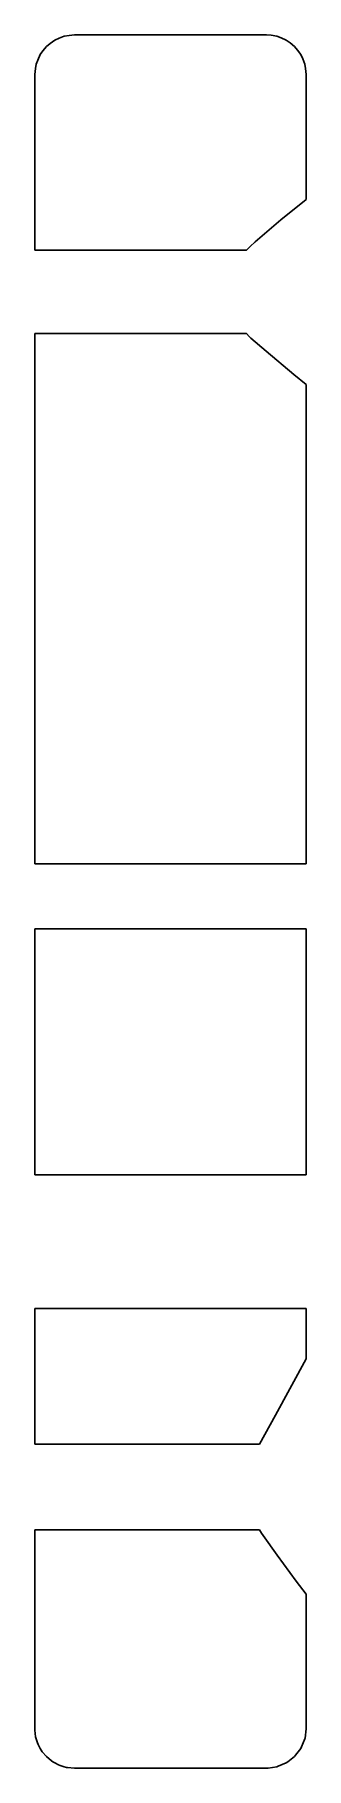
# Model space of a CAD drawing. Header units: metres. Extents: x 2.4 to 16, y -16 to 71.
import ezdxf

# ---------------------------------------------------------------- set-up
doc = ezdxf.new("R2010")
doc.units = ezdxf.units.M

msp = doc.modelspace()

# ---------------------------------------------------------------- linework, layer by layer
for p, q in [((2.986, 70.365), (3.175, 70.51)), ((3.175, 70.51), (3.4, 70.683)), ((3.4, 70.683), (3.626, 70.777)), ((3.626, 70.777), (3.882, 70.883)), ((3.882, 70.883), (4.129, 70.915)), ((4.129, 70.915), (4.4, 70.951)), ((4.4, 70.951), (8.993, 70.951)), ((8.993, 70.951), (14, 70.951)), ((14, 70.951), (14.248, 70.918)), ((14.248, 70.918), (14.518, 70.883)), ((14.518, 70.883), (14.747, 70.788)), ((14.747, 70.788), (15, 70.683)), ((15, 70.683), (15.194, 70.534)), ((15.194, 70.534), (15.414, 70.365)), ((2.468, 69.468), (2.552, 69.672)), ((2.552, 69.672), (2.668, 69.951)), ((2.668, 69.951), (2.808, 70.134)), ((2.808, 70.134), (2.986, 70.365)), ((15.414, 70.365), (15.56, 70.176)), ((15.56, 70.176), (15.732, 69.951)), ((15.732, 69.951), (15.82, 69.738)), ((15.82, 69.738), (15.932, 69.468)), ((2.4, 68.947), (2.439, 69.25)), ((2.4, 66.061), (2.4, 68.947)), ((2.439, 69.25), (2.468, 69.468)), ((15.932, 69.468), (15.961, 69.25)), ((15.961, 69.25), (16, 68.947)), ((16, 68.947), (16, 65.162)), ((16, 68.947), (16, 68.947)), ((2.4, 64.688), (2.4, 66.061)), ((2.4, 62.394), (2.4, 64.688)), ((16, 65.162), (16, 62.682)), ((16, 62.682), (14.733, 61.66)), ((2.4, 61.668), (2.4, 62.394)), ((2.4, 61.298), (2.4, 61.668)), ((2.4, 60.34), (2.4, 61.298)), ((14.733, 61.66), (13.447, 60.562)), ((2.4, 60.304), (2.4, 60.34)), ((2.4, 60.279), (2.4, 60.304)), ((2.4, 60.149), (2.4, 60.279)), ((4.212, 60.149), (2.4, 60.149)), ((13, 60.149), (4.212, 60.149)), ((13.182, 60.329), (13, 60.149)), ((13.447, 60.562), (13.182, 60.329)), ((2.4, 55.888), (2.4, 55.955)), ((2.4, 55.955), (11.188, 55.955)), ((2.4, 50.537), (2.4, 55.888)), ((11.188, 55.955), (13, 55.955)), ((13, 55.955), (13.136, 55.821)), ((13.136, 55.821), (13.228, 55.732)), ((13.228, 55.732), (13.989, 55.085)), ((13.989, 55.085), (15.38, 53.904)), ((15.38, 53.904), (16, 53.413)), ((16, 53.413), (16, 47.204)), ((2.4, 45.108), (2.4, 50.537)), ((16, 47.204), (16, 45.533)), ((16, 47.204), (16, 47.204)), ((16, 45.533), (16, 45.353)), ((16, 45.353), (16, 44.945)), ((2.4, 44.945), (2.4, 45.108)), ((2.4, 40.319), (2.4, 44.945)), ((16, 44.945), (16, 43.871)), ((16, 43.871), (16, 36.285)), ((2.4, 36.285), (2.4, 40.319)), ((2.4, 35.678), (2.4, 36.285)), ((2.4, 34.768), (2.4, 35.678)), ((16, 36.285), (16, 34.768)), ((2.4, 31.762), (2.4, 34.768)), ((16, 34.768), (16, 29.357)), ((2.4, 29.357), (2.4, 31.762)), ((7.503, 29.357), (2.4, 29.357)), ((16, 29.357), (7.503, 29.357)), ((2.4, 23.156), (2.4, 26.107)), ((2.4, 26.107), (10.897, 26.107)), ((10.897, 26.107), (16, 26.107)), ((16, 26.107), (16, 20.696)), ((16, 26.107), (16, 26.107)), ((2.4, 20.696), (2.4, 23.156)), ((2.4, 18.704), (2.4, 20.696)), ((16, 20.696), (16, 15.715)), ((2.4, 15.715), (2.4, 18.704)), ((2.4, 14.634), (2.4, 15.715)), ((16, 15.715), (16, 13.768)), ((2.4, 13.768), (2.4, 14.634)), ((12.943, 13.768), (2.4, 13.768)), ((16, 13.768), (12.943, 13.768)), ((2.4, 5.756), (2.4, 7.055)), ((2.4, 7.055), (5.457, 7.055)), ((5.457, 7.055), (16, 7.055)), ((16, 7.055), (16, 5.336)), ((2.4, 2.584), (2.4, 5.756)), ((16, 5.336), (16, 4.546)), ((16, 5.336), (16, 5.336)), ((16, 4.546), (14.455, 1.719)), ((2.4, 0.258), (2.4, 2.584)), ((14.455, 1.719), (13.656, 0.258)), ((5.218, 0.258), (2.4, 0.258)), ((13.656, 0.258), (5.218, 0.258)), ((2.4, -4.179), (2.4, -4.044)), ((2.4, -4.044), (11.607, -4.044)), ((2.4, -4.202), (2.4, -4.179)), ((2.4, -4.233), (2.4, -4.202)), ((2.4, -5.129), (2.4, -4.233)), ((11.607, -4.044), (13.656, -4.044)), ((13.656, -4.044), (13.76, -4.213)), ((13.76, -4.213), (13.834, -4.323)), ((13.834, -4.323), (14.54, -5.303)), ((2.4, -5.416), (2.4, -5.129)), ((2.4, -5.893), (2.4, -5.416)), ((2.4, -6.906), (2.4, -5.893)), ((14.54, -5.303), (15.499, -6.619)), ((2.4, -8.346), (2.4, -6.906)), ((15.499, -6.619), (16, -7.267)), ((16, -7.267), (16, -9.38)), ((2.4, -9.229), (2.4, -8.346)), ((2.4, -9.753), (2.4, -9.229)), ((16, -9.38), (16, -10.627)), ((2.4, -10.034), (2.4, -9.753)), ((2.4, -13.959), (2.4, -10.034)), ((16, -10.627), (16, -10.649)), ((16, -10.649), (16, -11.279)), ((16, -11.279), (16, -11.606)), ((16, -11.279), (16, -11.279)), ((16, -11.606), (16, -14)), ((2.4, -14), (2.4, -13.959)), ((2.401, -14.014), (2.4, -14)), ((2.406, -14.044), (2.401, -14.014)), ((2.412, -14.089), (2.406, -14.044)), ((2.444, -14.414), (2.412, -14.089)), ((2.468, -14.518), (2.444, -14.414)), ((2.538, -14.723), (2.468, -14.518)), ((2.572, -14.806), (2.538, -14.723)), ((15.932, -14.518), (15.765, -14.921)), ((15.937, -14.492), (15.932, -14.518)), ((15.999, -14.022), (15.937, -14.492)), ((16, -14), (15.999, -14.022)), ((2.668, -15), (2.572, -14.806)), ((2.726, -15.094), (2.668, -15)), ((2.781, -15.165), (2.726, -15.094)), ((2.986, -15.414), (2.781, -15.165)), ((3.239, -15.621), (2.986, -15.414)), ((3.31, -15.676), (3.239, -15.621)), ((15.414, -15.414), (15.068, -15.68)), ((15.467, -15.346), (15.414, -15.414)), ((15.732, -15), (15.467, -15.346)), ((15.765, -14.921), (15.732, -15)), ((3.4, -15.732), (3.31, -15.676)), ((3.596, -15.829), (3.4, -15.732)), ((3.679, -15.863), (3.596, -15.829)), ((3.882, -15.932), (3.679, -15.863)), ((3.989, -15.957), (3.882, -15.932)), ((4.035, -15.964), (3.989, -15.957)), ((4.4, -16), (4.035, -15.964)), ((5.19, -16), (4.4, -16)), ((14, -16), (5.19, -16)), ((14.028, -15.998), (14, -16)), ((14.085, -15.989), (14.028, -15.998)), ((14.518, -15.932), (14.085, -15.989)), ((14.597, -15.899), (14.518, -15.932)), ((15, -15.732), (14.597, -15.899)), ((15.068, -15.68), (15, -15.732))]:
    msp.add_line(p, q)

doc.saveas('drawing.dxf')
